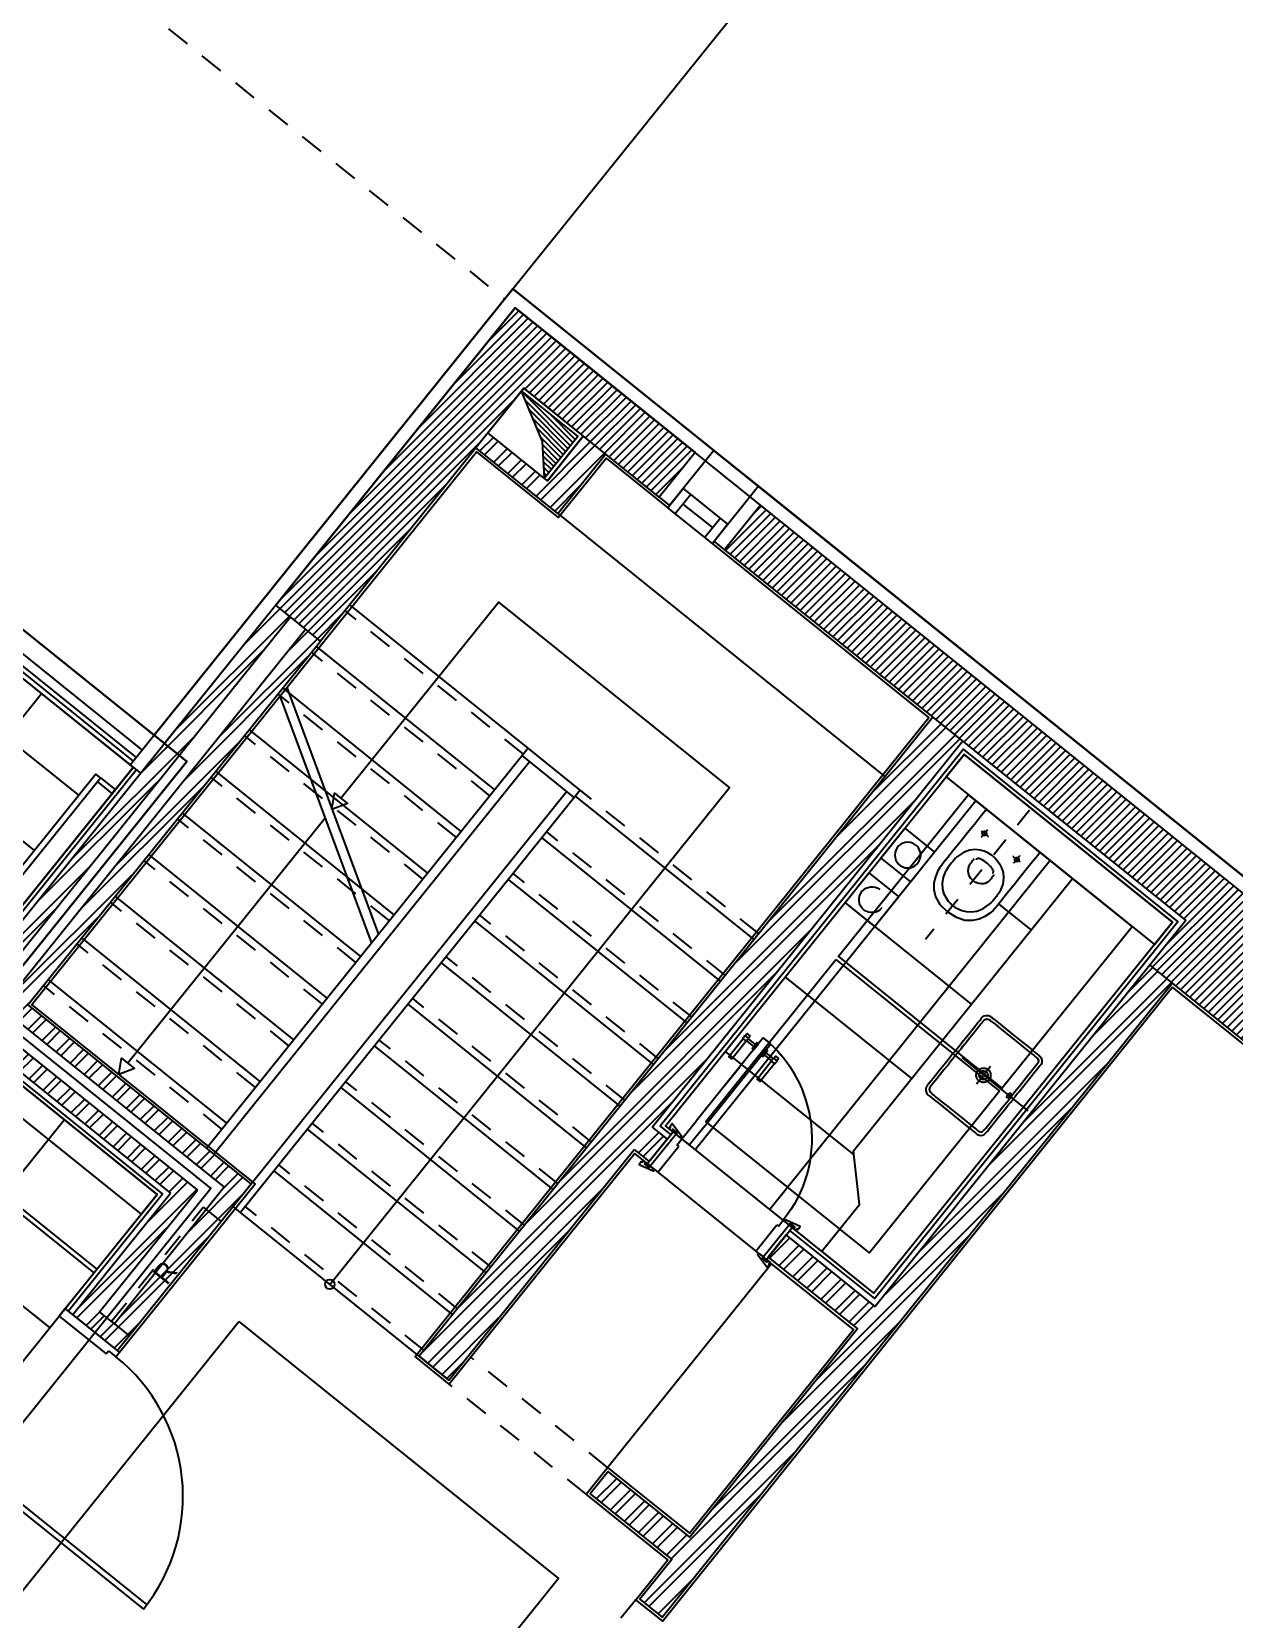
# Model space of a CAD drawing. Header units: inches. Extents: x -91 to 83, y -48 to 107.
# Drawn here: x 28.25 to 34.55, y 38.93 to 47.24 of the extents above; entities that cross this region are included whole.
import ezdxf

# ---------------------------------------------------------------- set-up
doc = ezdxf.new("R2010")
doc.units = ezdxf.units.IN
doc.header["$MEASUREMENT"] = 0
for name, pattern in [('CENTER', [50.8, 31.75, -6.35, 6.35, -6.35]), ('DASHDOTX2', [50.8, 25.4, -12.7, 0, -12.7]), ('HIDDEN2', [0.1875, 0.125, -0.0625])]:
    doc.linetypes.add(name, pattern=pattern)
doc.layers.get('0').update_dxf_attribs({"linetype": 'CONTINUOUS'})
for name, color, linetype in [('-CM_Metallic-Chassis', 5, 'CONTINUOUS'), ('A-ALU', 9, 'CONTINUOUS'), ('A-AREAS', 6, 'CONTINUOUS'), ('A-AXIS-SANITARY', 10, 'DASHDOTX2'), ('A-closet', 252, 'CONTINUOUS'), ('A-DOORS', 1, 'CONTINUOUS'), ('A-FLOR-PFIX', 61, 'CONTINUOUS'), ('A-FLOR-STRS-ARO', 1, 'CONTINUOUS'), ('A-HATCH-CONC', 8, 'CONTINUOUS'), ('A-HATCH-WALL', 8, 'CONTINUOUS'), ('A-MECHANICAL', 255, 'CONTINUOUS'), ('A-PLASTER', 8, 'CONTINUOUS'), ('A-PORTE', 1, 'CONTINUOUS'), ('A-proj-marble', 137, 'CONTINUOUS'), ('A-PROJ-TIL-BATH', 8, 'CONTINUOUS'), ('A-PROJ1H', 9, 'HIDDEN2'), ('A-PROJECTION', 9, 'CONTINUOUS'), ('A-RADIATEUR HIDDEN', 4, 'HIDDEN2'), ('a-revetement', 1, 'CONTINUOUS'), ('A-sect-marble', 1, 'CONTINUOUS'), ('A-sect-stainless', 3, 'CONTINUOUS'), ('A-SECT-TILE', 12, 'CONTINUOUS'), ('a-shaft', 251, 'CONTINUOUS'), ('A-STAIR', 9, 'CONTINUOUS'), ('A-TILES', 137, 'CONTINUOUS'), ('A-WALL', 4, 'CONTINUOUS'), ('AR-PROJ1', 9, 'CONTINUOUS'), ('S-GROUND$0$A-SHAFT GR', 8, 'CONTINUOUS'), ('S-GROUND$0$A-STR GROUND', 2, 'CONTINUOUS'), ('S-GROUND$0$RM-P-CLMNS-C-CONTOUR', 6, 'CONTINUOUS'), ('S-GROUND$0$S-SLAB LIMIT GR', 1, 'CONTINUOUS'), ('wall-RDC-1er', 152, 'CONTINUOUS')]:
    doc.layers.add(name, color=color, linetype=linetype)

# ---------------------------------------------------------------- blocks, each defined once
blk = doc.blocks.new('P100E36.5D')
at = {"layer": 'A-PORTE'}
for p, q in [((0, 0), (0.05, 0)), ((0, -0.365), (0, 0)), ((0.05, 0), (0.05, -0.315)), ((1, 0), (0.95, 0)), ((0.95, 0), (0.95, -0.315)), ((1, -0.365), (1, 0)), ((0.03, -0.315), (0.03, -0.365)), ((0.05, -0.315), (0.03, -0.315)), ((0.95, -0.315), (0.97, -0.315)), ((0.97, -0.315), (0.97, -0.365)), ((0.03, -0.365), (0, -0.365)), ((0.06, -0.365), (0.02, -0.365)), ((0.03, -0.365), (0.03, -1.305)), ((0.06, -1.305), (0.06, -0.365)), ((0.97, -0.365), (1, -0.365))]:
    blk.add_line(p, q, dxfattribs=at)
blk.add_arc((0.03, -0.365), 0.94, 270, 0, dxfattribs=at)
blk = doc.blocks.new('A$C3DEF75EA')
at = {"layer": 'A-DOORS'}
for p, q in [((-0.11, 0.68), (-0.06, 0.68)), ((-0.11, 0.56), (-0.11, 0.68)), ((-0.06, 0.68), (-0.06, 0.56)), ((-0.167, 0.63), (-0.193, 0.63)), ((-0.193, 0.625), (-0.193, 0.63)), ((-0.193, 0.61), (-0.193, 0.615)), ((-0.167, 0.61), (-0.193, 0.61)), ((-0.19, 0.63), (-0.19, 0.6445)), ((-0.19, 0.4905), (-0.19, 0.61)), ((-0.1705, 0.645), (-0.1895, 0.645)), ((-0.17, 0.63), (-0.17, 0.6445)), ((-0.17, 0.4905), (-0.17, 0.61)), ((-0.167, 0.6275), (-0.167, 0.63)), ((-0.12, 0.6275), (-0.167, 0.6275)), ((-0.167, 0.61), (-0.167, 0.6125)), ((-0.12, 0.6125), (-0.167, 0.6125)), ((-0.12, 0.602), (-0.12, 0.638)), ((-0.11, 0.64), (-0.118, 0.64)), ((-0.11, 0.6), (-0.118, 0.6)), ((-0.11, 0.6), (-0.11, 0.64)), ((-0.06, 0.64), (-0.052, 0.64)), ((-0.06, 0.6), (-0.06, 0.64)), ((-0.06, 0.6), (-0.052, 0.6)), ((-0.05, 0.602), (-0.05, 0.638)), ((-0.05, 0.6275), (-0.003, 0.6275)), ((-0.05, 0.6125), (-0.003, 0.6125)), ((-0.003, 0.63), (0.023, 0.63)), ((-0.003, 0.6275), (-0.003, 0.63)), ((-0.003, 0.61), (-0.003, 0.6125)), ((-0.003, 0.61), (0.023, 0.61)), ((0, 0.63), (0, 0.6445)), ((0, 0.4905), (0, 0.61)), ((0.0005, 0.645), (0.0195, 0.645)), ((0.02, 0.63), (0.02, 0.6445)), ((0.02, 0.4905), (0.02, 0.61)), ((0.023, 0.625), (0.023, 0.63)), ((0.023, 0.61), (0.023, 0.615)), ((-0.11, 0.12), (-0.11, 0.56)), ((-0.06, 0.56), (-0.06, 0.12)), ((-0.1705, 0.49), (-0.1895, 0.49)), ((-0.11, 0.483), (-0.11, 0.36)), ((-0.06, 0.483), (-0.06, 0.36)), ((0.0005, 0.49), (0.0195, 0.49)), ((-0.11, 0.12), (-0.11, 0)), ((-0.06, 0), (-0.06, 0.12)), ((-0.809, 0), (-0.781, 0.009)), ((-0.809, 0.009), (-0.781, 0)), ((0.009, 0), (-0.019, 0.009)), ((0.009, 0.009), (-0.019, 0)), ((-0.11, 0), (-0.06, 0)), ((-0.809, -0.215), (-0.781, -0.224)), ((-0.809, -0.224), (-0.781, -0.215)), ((0.009, -0.215), (-0.019, -0.224)), ((0.009, -0.224), (-0.019, -0.215))]:
    blk.add_line(p, q, dxfattribs=at)
at = {"layer": 'A-DOORS', "color": 8}
for p, q in [((-0.74, 0), (-0.06, 0)), ((-0.07, -0.215), (-0.73, -0.215))]:
    blk.add_line(p, q, dxfattribs=at)
at = {"layer": 'A-DOORS'}
for points in [[(-0.81, 0), (-0.825, 0), (-0.825, 0.01), (-0.83, 0.01), (-0.83, 0.03), (-0.7518, 0.0104, -0.381769), (-0.75, 0.0084), (-0.75, 0), (-0.78, 0), (-0.78, 0.01), (-0.81, 0.01), (-0.81, 0)], [(0.01, 0), (0.025, 0), (0.025, 0.01), (0.03, 0.01), (0.03, 0.03), (-0.0482, 0.0104, 0.381769), (-0.05, 0.0084), (-0.05, 0), (-0.02, 0), (-0.02, 0.01), (0.01, 0.01), (0.01, 0)], [(-0.81, -0.215), (-0.825, -0.215), (-0.825, -0.225), (-0.83, -0.225), (-0.83, -0.245), (-0.7518, -0.2254, 0.381769), (-0.75, -0.2234), (-0.75, -0.215), (-0.78, -0.215), (-0.78, -0.225), (-0.81, -0.225), (-0.81, -0.215)], [(0.01, -0.215), (0.025, -0.215), (0.025, -0.225), (0.03, -0.225), (0.03, -0.245), (-0.0482, -0.2254, -0.381769), (-0.05, -0.2234), (-0.05, -0.215), (-0.02, -0.215), (-0.02, -0.225), (0.01, -0.225), (0.01, -0.215)]]:
    blk.add_lwpolyline(points, format="xyb", dxfattribs=at)
for points in [[(-0.809, 0), (-0.781, 0), (-0.781, 0.009), (-0.809, 0.009)], [(0.009, 0), (-0.019, 0), (-0.019, 0.009), (0.009, 0.009)], [(-0.809, -0.215), (-0.781, -0.215), (-0.781, -0.224), (-0.809, -0.224)], [(0.009, -0.215), (-0.019, -0.215), (-0.019, -0.224), (0.009, -0.224)]]:
    blk.add_lwpolyline(points, close=True, dxfattribs=at)
for points in [[(-0.8, -0.215), (-0.8, 0), (-0.78, 0), (-0.78, -0.215), (-0.8, -0.215)], [(-0.73, -0.04), (-0.74, -0.04), (-0.74, 0), (-0.78, 0)], [(-0.78, 0), (-0.78, -0.215), (-0.73, -0.215), (-0.73, -0.04)], [(0, -0.215), (0, 0), (-0.02, 0), (-0.02, -0.215), (0, -0.215)], [(-0.07, -0.04), (-0.06, -0.04), (-0.06, 0), (-0.02, 0)], [(-0.02, 0), (-0.02, -0.215), (-0.07, -0.215), (-0.07, -0.04)]]:
    blk.add_lwpolyline(points, dxfattribs=at)
blk.add_arc((-0.0597, -0.0003), 0.6803, 90.02544, 179.97456, dxfattribs=at)
for centre, major_axis, start_param, end_param in [((-0.2006, 0.62), (0.00642, 0.00642), 4.914874, 6.080701), ((-0.1895, 0.6445), (-0.000354, 0.000354), -0.785398, 0.785398), ((-0.1705, 0.6445), (0.000354, 0.000354), 5.497787, 7.068583), ((-0.149, 0.62), (0.0138, 0.0138), 1.961403, 2.750986), ((-0.118, 0.638), (-0.00141, 0.00141), -0.785398, 0.785398), ((-0.118, 0.602), (0.00141, 0.00141), 2.356194, 3.926991), ((-0.052, 0.638), (0.00141, 0.00141), 5.497787, 7.068583), ((-0.052, 0.602), (-0.00141, 0.00141), 2.356194, 3.926991), ((-0.021, 0.62), (0.0138, 0.0138), 5.102996, 5.892578), ((0.0005, 0.6445), (-0.000354, 0.000354), -0.785398, 0.785398), ((0.0195, 0.6445), (0.000354, 0.000354), 5.497787, 7.068583), ((0.0306, 0.62), (0.00642, 0.00642), 1.773281, 2.939108), ((-0.1895, 0.4905), (0.000354, 0.000354), 2.356194, 3.926991), ((-0.1705, 0.4905), (-0.000354, 0.000354), 2.356194, 3.926991), ((0.0005, 0.4905), (0.000354, 0.000354), 2.356194, 3.926991), ((0.0195, 0.4905), (-0.000354, 0.000354), 2.356194, 3.926991)]:
    blk.add_ellipse(centre, major_axis=major_axis, ratio=1, start_param=start_param, end_param=end_param, dxfattribs=at)
blk = doc.blocks.new('A$C6D442EC4')
at = {"layer": 'A-AXIS-SANITARY', "linetype": 'CENTER', "ltscale": 0.1}
blk.add_line((-0.0027, 0.3461), (-0.0027, -0.0992), dxfattribs=at)
at = {"layer": 'A-AXIS-SANITARY', "ltscale": 0.5}
for points in [[(-0.0614, 0.1997), (-0.0031, 0.1997)], [(0.0553, 0.1997), (-0.0031, 0.1997)]]:
    blk.add_lwpolyline(points, dxfattribs=at)
at = {"layer": 'A-FLOR-PFIX', "ltscale": 0.5}
for points in [[(-0.0025, 0.3948), (-0.0051, 0.3948), (-0.0125, 0.3948), (-0.0239, 0.3948), (-0.0388, 0.3948), (-0.0564, 0.3948), (-0.076, 0.3948), (-0.1187, 0.3948), (-0.1614, 0.3948), (-0.181, 0.3948), (-0.1986, 0.3948), (-0.2135, 0.3948), (-0.225, 0.3948), (-0.2323, 0.3948), (-0.235, 0.3948), (-0.2405, 0.394), (-0.246, 0.3919), (-0.2556, 0.3842), (-0.2625, 0.3736), (-0.2651, 0.362), (-0.2651, 0.361), (-0.2651, 0.3583), (-0.2651, 0.3538), (-0.2651, 0.3478), (-0.2651, 0.3316), (-0.2651, 0.3105), (-0.2651, 0.2855), (-0.2651, 0.2577), (-0.2651, 0.1972), (-0.2651, 0.1367), (-0.2651, 0.1088), (-0.2651, 0.0839), (-0.2651, 0.0628), (-0.2651, 0.0466), (-0.2651, 0.0405), (-0.2651, 0.0361), (-0.2651, 0.0333), (-0.2651, 0.0324), (-0.2626, 0.0199), (-0.2557, 0.0096), (-0.2448, 0.0026), (-0.2379, 0.0007), (-0.2303, 0), (-0.2278, 0), (-0.2205, 0), (-0.2093, 0), (-0.1947, 0), (-0.1775, 0), (-0.1582, 0), (-0.1164, 0), (-0.0746, 0), (-0.0553, 0), (-0.0381, 0), (-0.0235, 0), (-0.0123, 0), (-0.005, 0), (-0.0025, 0)], [(-0.0025, 0.3784), (-0.0049, 0.3784), (-0.0118, 0.3784), (-0.0226, 0.3784), (-0.0366, 0.3784), (-0.0531, 0.3784), (-0.0715, 0.3784), (-0.1116, 0.3784), (-0.1517, 0.3784), (-0.1701, 0.3784), (-0.1867, 0.3784), (-0.2006, 0.3784), (-0.2114, 0.3784), (-0.2183, 0.3784), (-0.2208, 0.3784), (-0.2288, 0.3778), (-0.2351, 0.3761), (-0.2399, 0.3735), (-0.2434, 0.37), (-0.2472, 0.361), (-0.2481, 0.3502), (-0.2481, 0.3493), (-0.2481, 0.3468), (-0.2481, 0.3427), (-0.2481, 0.3371), (-0.2481, 0.322), (-0.2481, 0.3025), (-0.2481, 0.2793), (-0.2481, 0.2535), (-0.2481, 0.1974), (-0.2481, 0.1413), (-0.2481, 0.1155), (-0.2481, 0.0924), (-0.2481, 0.0728), (-0.2481, 0.0577), (-0.2481, 0.0522), (-0.2481, 0.048), (-0.2481, 0.0455), (-0.2481, 0.0446), (-0.2472, 0.0339), (-0.2434, 0.0249), (-0.2399, 0.0214), (-0.2351, 0.0187), (-0.2288, 0.017), (-0.2208, 0.0164), (-0.2183, 0.0164), (-0.2114, 0.0164), (-0.2006, 0.0164), (-0.1867, 0.0164), (-0.1701, 0.0164), (-0.1517, 0.0164), (-0.1116, 0.0164), (-0.0715, 0.0164), (-0.0531, 0.0164), (-0.0366, 0.0164), (-0.0226, 0.0164), (-0.0118, 0.0164), (-0.0049, 0.0164), (-0.0025, 0.0164)], [(-0.0026, 0.3948), (0, 0.3948), (0.0074, 0.3948), (0.0188, 0.3948), (0.0337, 0.3948), (0.0513, 0.3948), (0.0709, 0.3948), (0.1136, 0.3948), (0.1563, 0.3948), (0.176, 0.3948), (0.1936, 0.3948), (0.2084, 0.3948), (0.2199, 0.3948), (0.2273, 0.3948), (0.2299, 0.3948), (0.2355, 0.394), (0.2409, 0.3919), (0.2506, 0.3842), (0.2574, 0.3736), (0.26, 0.362), (0.26, 0.361), (0.26, 0.3583), (0.26, 0.3538), (0.26, 0.3478), (0.26, 0.3316), (0.26, 0.3105), (0.26, 0.2856), (0.26, 0.2578), (0.26, 0.1974), (0.26, 0.137), (0.26, 0.1092), (0.26, 0.0843), (0.26, 0.0632), (0.26, 0.047), (0.26, 0.041), (0.26, 0.0366), (0.26, 0.0338), (0.26, 0.0329), (0.2574, 0.0212), (0.2506, 0.0106), (0.2409, 0.003), (0.2355, 0.0008), (0.2299, 0), (0.2273, 0), (0.2199, 0), (0.2084, 0), (0.1936, 0), (0.176, 0), (0.1563, 0), (0.1136, 0), (0.0709, 0), (0.0513, 0), (0.0337, 0), (0.0188, 0), (0.0074, 0), (0, 0), (-0.0026, 0)], [(-0.0026, 0.3784), (-0.0002, 0.3784), (0.0068, 0.3784), (0.0175, 0.3784), (0.0315, 0.3784), (0.048, 0.3784), (0.0665, 0.3784), (0.1065, 0.3784), (0.1466, 0.3784), (0.1651, 0.3784), (0.1816, 0.3784), (0.1955, 0.3784), (0.2063, 0.3784), (0.2132, 0.3784), (0.2157, 0.3784), (0.2237, 0.3778), (0.23, 0.3761), (0.2348, 0.3735), (0.2383, 0.37), (0.2421, 0.361), (0.243, 0.3502), (0.243, 0.3493), (0.243, 0.3468), (0.243, 0.3427), (0.243, 0.3371), (0.243, 0.322), (0.243, 0.3025), (0.243, 0.2793), (0.243, 0.2535), (0.243, 0.1974), (0.243, 0.1413), (0.243, 0.1155), (0.243, 0.0924), (0.243, 0.0728), (0.243, 0.0577), (0.243, 0.0522), (0.243, 0.048), (0.243, 0.0455), (0.243, 0.0446), (0.2421, 0.0339), (0.2383, 0.0249), (0.2348, 0.0214), (0.23, 0.0187), (0.2237, 0.017), (0.2157, 0.0164), (0.2132, 0.0164), (0.2063, 0.0164), (0.1955, 0.0164), (0.1816, 0.0164), (0.1651, 0.0164), (0.1466, 0.0164), (0.1065, 0.0164), (0.0665, 0.0164), (0.048, 0.0164), (0.0315, 0.0164), (0.0175, 0.0164), (0.0068, 0.0164), (-0.0002, 0.0164), (-0.0026, 0.0164)], [(-0.0408, 0.1997), (-0.0406, 0.2035), (-0.04, 0.2073), (-0.0391, 0.2109), (-0.0378, 0.2144), (-0.0362, 0.2176), (-0.0343, 0.2208), (-0.0322, 0.2237), (-0.0297, 0.2263), (-0.0271, 0.2288), (-0.0242, 0.2309), (-0.021, 0.2328), (-0.0177, 0.2344), (-0.0143, 0.2357), (-0.0107, 0.2366), (-0.0069, 0.2372), (-0.0031, 0.2374), (0.0008, 0.2372), (0.0045, 0.2366), (0.0081, 0.2357), (0.0116, 0.2344), (0.0149, 0.2328), (0.018, 0.2309), (0.0209, 0.2288), (0.0236, 0.2263), (0.026, 0.2237), (0.0282, 0.2208), (0.0301, 0.2176), (0.0317, 0.2144), (0.0329, 0.2109), (0.0339, 0.2073), (0.0344, 0.2035), (0.0346, 0.1997), (0.0344, 0.1958), (0.0339, 0.1921), (0.0329, 0.1885), (0.0317, 0.185), (0.0301, 0.1817), (0.0282, 0.1786), (0.026, 0.1757), (0.0236, 0.173), (0.0209, 0.1706), (0.018, 0.1684), (0.0149, 0.1665), (0.0116, 0.1649), (0.0081, 0.1637), (0.0045, 0.1627), (0.0008, 0.1622), (-0.0031, 0.162), (-0.0069, 0.1622), (-0.0107, 0.1627), (-0.0143, 0.1637), (-0.0177, 0.1649), (-0.021, 0.1665), (-0.0242, 0.1684), (-0.0271, 0.1706), (-0.0297, 0.173), (-0.0322, 0.1757), (-0.0343, 0.1786), (-0.0362, 0.1817), (-0.0378, 0.185), (-0.0391, 0.1885), (-0.04, 0.1921), (-0.0406, 0.1958), (-0.0408, 0.1997), (-0.0408, 0.1997)], [(-0.0257, 0.1997), (-0.0256, 0.202), (-0.0252, 0.2042), (-0.0247, 0.2064), (-0.0239, 0.2085), (-0.023, 0.2105), (-0.0218, 0.2123), (-0.0205, 0.2141), (-0.0191, 0.2157), (-0.0175, 0.2171), (-0.0157, 0.2184), (-0.0139, 0.2196), (-0.0119, 0.2205), (-0.0098, 0.2213), (-0.0076, 0.2218), (-0.0054, 0.2222), (-0.0031, 0.2223), (-0.0008, 0.2222), (0.0015, 0.2218), (0.0037, 0.2213), (0.0057, 0.2205), (0.0077, 0.2196), (0.0096, 0.2184), (0.0113, 0.2171), (0.0129, 0.2157), (0.0144, 0.2141), (0.0157, 0.2123), (0.0168, 0.2105), (0.0178, 0.2085), (0.0185, 0.2064), (0.0191, 0.2042), (0.0194, 0.202), (0.0196, 0.1997), (0.0194, 0.1974), (0.0191, 0.1951), (0.0185, 0.1929), (0.0178, 0.1909), (0.0168, 0.1889), (0.0157, 0.187), (0.0144, 0.1853), (0.0129, 0.1837), (0.0113, 0.1822), (0.0096, 0.1809), (0.0077, 0.1798), (0.0057, 0.1788), (0.0037, 0.1781), (0.0015, 0.1775), (-0.0008, 0.1772), (-0.0031, 0.1771), (-0.0054, 0.1772), (-0.0076, 0.1775), (-0.0098, 0.1781), (-0.0119, 0.1788), (-0.0139, 0.1798), (-0.0157, 0.1809), (-0.0175, 0.1822), (-0.0191, 0.1837), (-0.0205, 0.1853), (-0.0218, 0.187), (-0.023, 0.1889), (-0.0239, 0.1909), (-0.0247, 0.1929), (-0.0252, 0.1951), (-0.0256, 0.1974), (-0.0257, 0.1997), (-0.0257, 0.1997)], [(-0.0176, 0.0295), (-0.0176, 0.0302), (-0.0173, 0.0308), (-0.017, 0.0315), (-0.0165, 0.0321), (-0.0158, 0.0326), (-0.0151, 0.0332), (-0.0142, 0.0337), (-0.0132, 0.0341), (-0.011, 0.0349), (-0.0084, 0.0355), (-0.0056, 0.0359), (-0.0026, 0.036), (0.0004, 0.0359), (0.0033, 0.0355), (0.0058, 0.0349), (0.0081, 0.0341), (0.009, 0.0337), (0.0099, 0.0332), (0.0107, 0.0326), (0.0113, 0.0321), (0.0118, 0.0315), (0.0122, 0.0308), (0.0124, 0.0302), (0.0125, 0.0295), (0.0124, 0.0288), (0.0122, 0.0282), (0.0118, 0.0276), (0.0113, 0.027), (0.0107, 0.0264), (0.0099, 0.0258), (0.009, 0.0253), (0.0081, 0.0249), (0.0058, 0.0241), (0.0033, 0.0235), (0.0004, 0.0231), (-0.0026, 0.023), (-0.0056, 0.0231), (-0.0084, 0.0235), (-0.011, 0.0241), (-0.0132, 0.0249), (-0.0142, 0.0253), (-0.0151, 0.0258), (-0.0158, 0.0264), (-0.0165, 0.027), (-0.017, 0.0276), (-0.0173, 0.0282), (-0.0176, 0.0288), (-0.0176, 0.0295), (-0.0176, 0.0295)]]:
    blk.add_lwpolyline(points, dxfattribs=at)
blk = doc.blocks.new('A$C4412624D')
for points in [[(-363.316505, 205.931824, 0), (-369.377186, 205.812927, 0), (-385.619804, 204.401184, 0), (-409.135235, 200.113983, 0), (-437.014357, 191.368836, 0), (-466.348038, 176.583069, 0), (-494.227158, 154.174194, 0), (-517.742592, 122.559601, 0), (-533.985207, 80.156738, 0), (-540.045876, 25.382996, 0)], [(-497.934326, 27.701111, 0), (-497.803253, 31.697464, 0), (-496.723526, 42.562134, 0), (-493.665352, 58.608521, 0), (-487.598946, 78.150055, 0), (-477.494526, 99.500153, 0), (-462.322313, 120.972229, 0), (-441.052518, 140.879669, 0), (-412.655359, 157.53595, 0), (-376.101051, 169.254425, 0)], [(-283.871368, 169.254578, 0), (-285.531082, 169.495087, 0), (-290.24971, 170.096344, 0), (-297.636414, 170.87796, 0), (-307.300392, 171.659577, 0), (-318.850838, 172.260834, 0), (-331.896935, 172.501343, 0), (-346.047874, 172.200714, 0), (-360.912849, 171.17862, 0), (-376.101044, 169.254608, 0)], [(-7.305237, 205.931824, 0), (-19.51413, 205.931824, 0), (-52.233948, 205.931824, 0), (-99.604431, 205.931824, 0), (-155.76532, 205.931824, 0), (-214.856354, 205.931793, 0), (-271.017242, 205.931793, 0), (-318.387726, 205.931793, 0), (-351.107536, 205.931763, 0), (-363.316406, 205.931763, 0)], [(-167.899292, 27.713638, 0), (-167.94632, 31.783478, 0), (-168.779755, 42.831787, 0), (-171.43811, 59.116745, 0), (-176.960022, 78.896546, 0), (-186.383972, 100.429382, 0), (-200.748535, 121.973389, 0), (-221.092255, 141.786835, 0), (-248.453674, 158.127808, 0), (-283.871368, 169.254547, 0)], [(-7.305237, 205.931824, 0), (-7.054718, 205.891724, 0), (-6.383331, 205.746399, 0), (-5.411285, 205.458283, 0), (-4.258881, 204.989777, 0), (-3.046356, 204.303314, 0), (-1.893951, 203.361298, 0), (-0.921936, 202.126221, 0), (-0.250519, 200.560455, 0), (0, 198.626465, 0)], [(-0.000031, 198.626618, 0), (-0.000031, 186.942688, 0), (-0.000031, 155.629791, 0), (-0.000031, 110.296204, 0), (-0.000031, 56.550171, 0), (0, 0, 0), (0, -53.746025, 0), (0, -99.079628, 0), (0.000031, -130.392528, 0), (0.000031, -142.076446, 0)], [(-239.127029, 93.496338, 0), (-244.453003, 93.570557, 0), (-249.945557, 93.674713, 0), (-255.392944, 93.798554, 0), (-260.583328, 93.931671, 0), (-265.304947, 94.063751, 0), (-269.345993, 94.184479, 0), (-272.494675, 94.283508, 0), (-274.5392, 94.350495, 0), (-275.267776, 94.375122, 0), (-275.267746, 94.375122, 0), (-277.177994, 94.160919, 0), (-282.297455, 93.202637, 0), (-289.709213, 91.026795, 0), (-298.496338, 87.159912, 0), (-307.741928, 81.128479, 0), (-316.529068, 72.45903, 0), (-323.940826, 60.67807, 0), (-329.060295, 45.312103, 0), (-330.970551, 25.887634, 0)], [(-222.988953, 73.828949, 0), (-223.338638, 74.133179, 0), (-224.304276, 74.948532, 0), (-225.760712, 76.128952, 0), (-227.582809, 77.528443, 0), (-229.645447, 79.000946, 0), (-231.823486, 80.400421, 0), (-233.99176, 81.580872, 0), (-236.025146, 82.39621, 0), (-237.798523, 82.70047, 0)], [(-128.633087, 134.554077, 0), (-126.879395, 134.554077, 0), (-122.179504, 134.554077, 0), (-115.375183, 134.554077, 0), (-107.308197, 134.554077, 0), (-98.820343, 134.554108, 0), (-90.753357, 134.554108, 0), (-83.949036, 134.554108, 0), (-79.249146, 134.554138, 0), (-77.495453, 134.554138, 0)], [(-93.019531, 135.467438, 0), (-93.196075, 137.437134, 0), (-93.705109, 139.291046, 0), (-94.515656, 140.998169, 0), (-95.596771, 142.527588, 0), (-96.917511, 143.848328, 0), (-98.446899, 144.929444, 0), (-100.154022, 145.740021, 0), (-102.007935, 146.249054, 0), (-103.977631, 146.425629, 0), (-103.977631, 146.425537, 0), (-105.947327, 146.248993, 0), (-107.801239, 145.73996, 0), (-109.508362, 144.929413, 0), (-111.03775, 143.848328, 0), (-112.358459, 142.527588, 0), (-113.439575, 140.99823, 0), (-114.250092, 139.291107, 0), (-114.759094, 137.437256, 0), (-114.935638, 135.46759, 0), (-114.93573, 135.467438, 0), (-114.759186, 133.497742, 0), (-114.250153, 131.643829, 0), (-113.439606, 129.936707, 0), (-112.35849, 128.407288, 0), (-111.03775, 127.086548, 0), (-109.508362, 126.005432, 0), (-107.801239, 125.194855, 0), (-105.947327, 124.685822, 0), (-103.977631, 124.509247, 0), (-103.977631, 124.509339, 0), (-102.007935, 124.685883, 0), (-100.154022, 125.194916, 0), (-98.446899, 126.005463, 0), (-96.917511, 127.086548, 0), (-95.596802, 128.407288, 0), (-94.515686, 129.936646, 0), (-93.70517, 131.643768, 0), (-93.196167, 133.49762, 0), (-93.019623, 135.467285, 0)], [(-103.977631, 156.470307, 0), (-103.977631, 154.841889, 0), (-103.977631, 150.477722, 0), (-103.977631, 144.159454, 0), (-103.977631, 136.668732, 0), (-103.977661, 128.787171, 0), (-103.977661, 121.296448, 0), (-103.977661, 114.97818, 0), (-103.977692, 110.614014, 0), (-103.977692, 108.985626, 0)], [(-363.316505, -149.381658, 0), (-369.377186, -149.461094, 0), (-385.619804, -148.580885, 0), (-409.135235, -145.063267, 0), (-437.014357, -137.230472, 0), (-466.348038, -123.404728, 0), (-494.227158, -101.908272, 0), (-517.742592, -71.063339, 0), (-533.985207, -29.192154, 0), (-540.045876, 25.383057, 0)], [(-497.934326, 27.701111, 0), (-497.877174, 23.658875, 0), (-496.982231, 12.679642, 0), (-494.164284, -3.515335, 0), (-488.338104, -23.204819, 0), (-478.41848, -44.667587, 0), (-463.320183, -66.182388, 0), (-441.957998, -86.028, 0), (-413.246702, -102.483177, 0), (-376.101074, -113.826691, 0)], [(-239.127029, -38.068466, 0), (-244.453003, -38.14267, 0), (-249.945557, -38.246841, 0), (-255.392944, -38.370651, 0), (-260.583328, -38.503769, 0), (-265.304947, -38.635849, 0), (-269.345993, -38.756561, 0), (-272.494675, -38.855591, 0), (-274.5392, -38.922577, 0), (-275.267776, -38.947189, 0), (-275.267746, -38.947235, 0), (-277.177994, -38.733047, 0), (-282.297455, -37.774811, 0), (-289.709213, -35.599045, 0), (-298.496338, -31.732208, 0), (-307.741928, -25.700821, 0), (-316.529068, -17.031387, 0), (-323.940826, -5.250381, 0), (-329.060295, 10.115692, 0), (-330.970551, 29.540344, 0)], [(-167.899292, 27.713638, 0), (-167.835449, 23.744888, 0), (-168.391693, 12.949295, 0), (-170.689728, -3.00711, 0), (-175.851273, -22.458359, 0), (-184.998032, -43.738403, 0), (-199.251709, -65.181274, 0), (-219.733994, -85.120949, 0), (-247.56662, -101.891426, 0), (-283.871277, -113.826691, 0)], [(-222.988953, 73.828949, 0), (-222.415253, 72.286972, 0), (-220.969742, 67.851441, 0), (-219.065781, 60.807938, 0), (-217.11673, 51.442078, 0), (-215.53595, 40.039414, 0), (-214.736816, 26.885574, 0), (-215.132675, 12.266113, 0), (-217.136887, -3.533356, 0), (-221.162842, -20.227234, 0)], [(-221.162796, -20.227218, 0), (-221.512482, -20.531448, 0), (-222.478119, -21.346786, 0), (-223.934555, -22.527222, 0), (-225.756668, -23.926681, 0), (-227.819305, -25.39917, 0), (-229.99733, -26.79863, 0), (-232.165619, -27.97905, 0), (-234.19902, -28.794388, 0), (-235.972382, -29.098617, 0)], [(-128.633087, -79.126785, 0), (-126.879395, -79.126785, 0), (-122.179504, -79.126785, 0), (-115.375183, -79.126785, 0), (-107.308197, -79.126793, 0), (-98.820343, -79.126793, 0), (-90.753357, -79.1268, 0), (-83.949036, -79.1268, 0), (-79.249146, -79.126808, 0), (-77.495453, -79.126816, 0)], [(-93.019531, -80.039558, 0), (-93.196075, -78.069855, 0), (-93.705109, -76.215965, 0), (-94.515656, -74.508842, 0), (-95.596771, -72.979439, 0), (-96.917511, -71.658707, 0), (-98.446899, -70.577591, 0), (-100.154022, -69.767044, 0), (-102.007935, -69.258026, 0), (-103.977631, -69.081474, 0), (-103.977631, -69.081459, 0), (-105.947327, -69.258011, 0), (-107.801239, -69.767036, 0), (-109.508362, -70.577583, 0), (-111.03775, -71.658699, 0), (-112.358459, -72.979431, 0), (-113.439575, -74.508835, 0), (-114.250092, -76.21595, 0), (-114.759094, -78.069839, 0), (-114.935638, -80.039543, 0), (-114.93573, -80.039558, 0), (-114.759186, -82.009262, 0), (-114.250153, -83.863159, 0), (-113.439606, -85.570282, 0), (-112.35849, -87.099686, 0), (-111.03775, -88.420425, 0), (-109.508362, -89.501541, 0), (-107.801239, -90.312088, 0), (-105.947327, -90.821113, 0), (-103.977631, -90.997673, 0), (-103.977631, -90.997658, 0), (-102.007935, -90.821106, 0), (-100.154022, -90.31208, 0), (-98.446899, -89.501533, 0), (-96.917511, -88.420418, 0), (-95.596802, -87.099678, 0), (-94.515686, -85.570274, 0), (-93.70517, -83.863144, 0), (-93.196167, -82.009254, 0), (-93.019623, -80.039543, 0)], [(-103.977631, -101.042419, 0), (-103.977631, -99.414001, 0), (-103.977631, -95.049827, 0), (-103.977631, -88.731552, 0), (-103.977631, -81.240814, 0), (-103.977661, -73.359253, 0), (-103.977661, -65.868515, 0), (-103.977661, -59.550239, 0), (-103.977692, -55.186066, 0), (-103.977692, -53.557648, 0)], [(-283.871368, -113.826683, 0), (-285.531082, -114.067184, 0), (-290.24971, -114.668434, 0), (-297.636414, -115.450065, 0), (-307.300392, -116.231693, 0), (-318.850838, -116.832943, 0), (-331.896935, -117.073444, 0), (-346.047874, -116.772819, 0), (-360.912849, -115.750694, 0), (-376.101044, -113.826691, 0)], [(-7.305237, -149.381658, 0), (-19.51413, -149.381658, 0), (-52.233948, -149.381658, 0), (-99.604431, -149.381658, 0), (-155.76532, -149.381658, 0), (-214.856354, -149.38166, 0), (-271.017242, -149.38166, 0), (-318.387726, -149.38166, 0), (-351.107536, -149.381662, 0), (-363.316406, -149.381662, 0)], [(-7.305237, -149.381658, 0), (-7.054718, -149.341568, 0), (-6.383331, -149.196247, 0), (-5.411285, -148.908123, 0), (-4.258881, -148.439623, 0), (-3.046356, -147.753174, 0), (-1.893951, -146.811207, 0), (-0.921936, -145.576141, 0), (-0.250519, -144.010414, 0), (0, -142.076446, 0)]]:
    blk.add_polyline3d(points)
at = {"layer": 'A-AXIS-SANITARY', "linetype": 'CENTER', "ltscale": 0.1}
blk.add_line((136.288241, 26.88557), (-721.794139, 26.885582), dxfattribs=at)
blk = doc.blocks.new('A$C3B044ACB')
blk.add_lwpolyline([(-0.1, -0.1), (0.1, -0.1), (0.1, 0.1), (-0.1, 0.1)], close=True)
blk.add_circle((0, 0), 0.0676)
blk = doc.blocks.new('A$C767F1EFC')
blk.add_lwpolyline([(-0.2, -0.2), (0, -0.2), (0, 0), (-0.2, 0)], close=True)
blk.add_arc((-0.1, -0.1), 0.0676, 180, 90)
blk = doc.blocks.new('S-GROUND')
at = {"layer": 'S-GROUND$0$A-SHAFT GR'}
blk.add_lwpolyline([(30.8238, 45.3738), (31.1355, 45.1231), (30.9475, 44.8893), (30.6358, 45.14)], close=True, dxfattribs=at)
at = {"layer": 'S-GROUND$0$A-STR GROUND'}
for points in [[(29.5247, 44.237), (30.778, 45.7956), (31.0118, 45.6076), (31.7209, 45.0373), (31.5329, 44.8035), (30.8238, 45.3738), (29.7584, 44.049), (29.5247, 44.237)], [(32.0638, 44.7615), (31.8758, 44.5278), (34.2916, 42.585), (34.1035, 42.3512), (35.101, 41.5491), (35.477, 42.0166), (32.0638, 44.7615)]]:
    blk.add_lwpolyline(points, dxfattribs=at)
at = {"layer": 'S-GROUND$0$RM-P-CLMNS-C-CONTOUR'}
blk.add_line((31.0118, 45.6076), (30.778, 45.7956), dxfattribs=at)
at = {"layer": 'S-GROUND$0$S-SLAB LIMIT GR'}
blk.add_lwpolyline([(41.8384, 22.15), (41.8384, 31.74), (41.7084, 31.74), (41.7084, 35.4719), (40.1596, 36.7174), (40.9085, 37.6486), (30.778, 45.7956), (28.9418, 43.5123), (24.2662, 47.2725), (26.1024, 49.5557), (15.9719, 57.7027), (15.223, 56.7715)], dxfattribs=at)
blk = doc.blocks.new('A$C720145BC')
at = {"layer": 'A-ALU'}
for p, q in [((31.6596, 44.8493), (31.5781, 44.7479)), ((31.8933, 44.6612), (31.6596, 44.8493)), ((31.8119, 44.5599), (31.5781, 44.7479)), ((31.6985, 44.8179), (31.6171, 44.7166)), ((31.6578, 44.7673), (31.8136, 44.6419)), ((31.8544, 44.6926), (31.7729, 44.5913)), ((31.8933, 44.6612), (31.8119, 44.5599))]:
    blk.add_line(p, q, dxfattribs=at)

msp = doc.modelspace()

# ---------------------------------------------------------------- hatches: boundary and pattern name
at = {"layer": 'A-HATCH-CONC'}
h = msp.add_hatch(dxfattribs=at)
h.set_pattern_fill('ANSI31', color=256, scale=0.25, style=0)
h.paths.add_polyline_path([(31.0118, 45.6076), (30.778, 45.7956), (29.5247, 44.237), (29.7584, 44.049), (30.8238, 45.3738), (31.5329, 44.8035), (31.7209, 45.0373)])
h = msp.add_hatch(dxfattribs=at)
h.set_pattern_fill('ANSI31', color=256, scale=0.25, style=0)
h.set_pattern_definition([(45, (1.978368, 18.6), (-0.022097087, 0.022097087), [])])
h.paths.add_polyline_path([(32.0638, 44.7615), (31.8758, 44.5278), (34.2916, 42.585), (34.1035, 42.3512), (35.101, 41.5491), (35.477, 42.0166)])
h = msp.add_hatch(dxfattribs=at)
h.set_pattern_fill('ANSI32', color=256, scale=0.25, style=0)
h.paths.add_polyline_path([(29.6026, 44.1744), (29.5247, 44.237), (27.4738, 41.6869), (27.5907, 41.5929), (27.9213, 42.0039), (28.9733, 41.1579), (28.461, 40.5209), (28.6948, 40.3329), (29.3951, 41.2037), (28.2262, 42.1437), (29.7584, 44.049), (29.6805, 44.1117), (28.0856, 42.1285), (29.2545, 41.1884), (28.6795, 40.4734), (28.6016, 40.5361), (29.1139, 41.1732), (27.945, 42.1132)])
at = {"layer": 'A-HATCH-WALL'}
h = msp.add_hatch(dxfattribs=at)
h.set_pattern_fill('ANSI32', color=256, scale=0.25, style=0)
h.paths.add_polyline_path([(31.2524, 45.0291), (31.1355, 45.1231), (30.9475, 44.8893), (30.6358, 45.14), (30.5731, 45.0621), (31.0017, 44.7174)])
h = msp.add_hatch(dxfattribs=at)
h.set_pattern_fill('ANSI32', color=256, scale=0.25, style=0)
h.paths.add_polyline_path([(29.6026, 44.1744), (29.5247, 44.237), (27.4738, 41.6869), (27.5907, 41.5929), (27.9213, 42.0039), (28.9733, 41.1579), (28.461, 40.5209), (28.6948, 40.3329), (29.3951, 41.2037), (28.2262, 42.1437), (29.7584, 44.049), (29.6805, 44.1117), (28.0856, 42.1285), (29.2545, 41.1884), (28.6795, 40.4734), (28.6016, 40.5361), (29.1139, 41.1732), (27.945, 42.1132)])
h = msp.add_hatch(dxfattribs=at)
h.set_pattern_fill('ANSI32', color=256, scale=0.25, style=0)
h.paths.add_polyline_path([(31.4803, 41.3233), (31.5743, 41.4402), (31.4964, 41.5029), (33.1226, 43.5251), (32.9668, 43.6504), (30.2752, 40.3034), (30.431, 40.1781), (31.4024, 41.386)])
h = msp.add_hatch(dxfattribs=at)
h.set_pattern_fill('ANSI32', color=256, scale=0.25, style=0)
h.paths.add_polyline_path([(34.2204, 42.2572), (34.1035, 42.3512), (32.6653, 40.5628), (32.1977, 40.9388), (32.1037, 40.8219), (32.5713, 40.4459), (31.6939, 39.355), (31.2653, 39.6996), (31.1713, 39.5827), (31.5999, 39.2381), (31.4323, 39.0296), (31.5492, 38.9356)])
at = {"layer": 'a-shaft'}
h = msp.add_hatch(dxfattribs=at)
h.set_pattern_fill('_USER,_O', color=256, scale=0.02, angle=315, pattern_type=0)
h.set_pattern_definition([(315, (-338376.5906, -23743.426265), (0.0141421356237, 0.0141421356237), [])])
h.paths.add_polyline_path([(31.1074, 45.1201), (30.8113, 45.3582), (30.9219, 45.0956), (30.9319, 44.9019)])

# ---------------------------------------------------------------- linework, layer by layer
at = {"layer": '-CM_Metallic-Chassis'}
for points in [[(34.0104, 42.5545), (33.1532, 43.2439), (32.4716, 42.3964), (33.3288, 41.7071)], [(32.4591, 42.3808), (33.3163, 41.6915), (32.6348, 40.844), (31.7776, 41.5334)]]:
    msp.add_lwpolyline(points, close=True, dxfattribs=at)
at = {"layer": 'A-ALU'}
for p, q in [((24.3208, 47.2286), (28.8873, 43.5562)), ((24.1954, 47.0727), (28.7619, 43.4003)), ((24.2111, 47.0922), (28.7776, 43.4198)), ((24.2268, 47.1117), (28.7933, 43.4393)), ((24.2581, 47.1507), (28.8246, 43.4783))]:
    msp.add_line(p, q, dxfattribs=at)
at = {"layer": 'A-AREAS'}
msp.add_lwpolyline([(15.88, 40.0677), (17.5532, 42.1484), (18.6988, 41.2271), (19.6074, 42.357), (19.9191, 42.1063), (21.2666, 43.7818), (21.2196, 43.7234), (21.2666, 43.7818), (20.0977, 44.7219), (21.937, 47.009), (23.1059, 46.069), (24.1493, 47.3665), (29.0587, 43.4183), (28.0153, 42.1208), (29.1842, 41.1808), (27.3449, 38.8936), (26.1759, 39.8337), (26.1289, 39.7752), (24.6678, 40.9503), (24.2605, 40.4438), (27.0074, 38.2347), (24.0964, 34.615), (24.2679, 34.4771), (23.7038, 33.7758)], close=True, dxfattribs=at)
for points in [[(28.0153, 42.1208), (29.0587, 43.4183), (28.8873, 43.5562), (30.7673, 45.894), (41.0069, 37.6593), (37.1884, 32.911), (37.1884, 31.81), (41.9084, 31.81), (41.9084, 30.9802), (41.6084, 29.94), (41.1084, 29.94), (41.1084, 28.11), (41.9084, 28.11), (41.9084, 27.67), (39.9384, 27.67), (39.9384, 22.91), (41.9084, 22.91), (41.9084, 22.54)], [(35.5754, 42.0273), (30.7673, 45.894), (28.8873, 43.5562), (29.0587, 43.4183), (28.0153, 42.1208)]]:
    msp.add_lwpolyline(points, dxfattribs=at)
at = {"layer": 'A-closet'}
for p, q in [((31.0017, 44.7174), (32.7161, 43.3387)), ((31.263, 39.7207), (32.1216, 40.7883))]:
    msp.add_line(p, q, dxfattribs=at)
at = {"layer": 'A-FLOR-PFIX'}
for points in [[(34.2213, 42.5774), (33.1303, 43.4548), (33.0363, 43.3379), (34.1273, 42.4605)], [(33.6987, 42.8052), (34.1273, 42.4605), (32.6577, 40.6331), (32.3849, 40.8525), (32.5823, 41.0979), (32.5518, 41.3791), (33.6987, 42.8052)]]:
    msp.add_lwpolyline(points, close=True, dxfattribs=at)
at = {"layer": 'A-FLOR-STRS-ARO'}
for points in [[(29.8076, 40.6794), (31.9007, 43.2822), (30.6929, 44.2536), (29.866, 43.2254)], [(29.783, 43.1221), (28.7501, 41.8378)]]:
    msp.add_lwpolyline(points, dxfattribs=at)
for points in [[(29.819, 43.167), (29.8323, 43.2526), (29.8998, 43.1983)], [(28.7031, 41.7794), (28.7164, 41.865), (28.7839, 41.8107)]]:
    msp.add_lwpolyline(points, close=True, dxfattribs=at)
msp.add_circle((29.8076, 40.6794), 0.025, dxfattribs=at)
at = {"layer": 'A-PLASTER'}
for points in [[(28.7064, 40.3235), (29.4162, 41.206), (28.2473, 42.146), (30.5754, 45.041), (31.004, 44.6963), (31.2547, 45.008), (31.5781, 44.7479), (31.5875, 44.7596)], [(31.5099, 41.2803), (31.4047, 41.3649), (30.4333, 40.157), (30.2541, 40.3011), (32.9457, 43.6481), (31.8119, 44.5599), (31.8213, 44.5716)], [(35.1556, 41.5052), (35.1462, 41.4935), (34.2227, 42.2362), (31.5515, 38.9145), (31.4112, 39.0273), (31.5788, 39.2358), (31.1502, 39.5805), (31.263, 39.7207), (31.6916, 39.376), (32.5502, 40.4436), (32.0943, 40.8103)]]:
    msp.add_lwpolyline(points, dxfattribs=at)
at = {"layer": 'A-proj-marble'}
for p, q in [((28.4929, 43.2413), (24.0978, 46.7759)), ((28.261, 42.953), (23.866, 46.4875)), ((27.8818, 43.258), (28.297, 43.7743)), ((27.8459, 41.8304), (28.82, 41.047)), ((27.5983, 41.5226), (28.5724, 40.7392)), ((27.614, 41.5421), (28.5881, 40.7587)), ((28.101, 41.1504), (28.416, 41.542)), ((27.3665, 41.2343), (28.3405, 40.4509))]:
    msp.add_line(p, q, dxfattribs=at)
for points in [[(21.4537, 43.6954), (24.1798, 47.0853), (28.7775, 43.3878), (26.0514, 39.998)], [(26.3403, 39.9582), (27.9289, 41.9336), (28.903, 41.1503), (27.3143, 39.1748)]]:
    msp.add_lwpolyline(points, close=True, dxfattribs=at)
at = {"layer": 'A-PROJ-TIL-BATH', "ltscale": 0.5}
for p, q in [((33.1921, 43.2125), (31.7225, 41.3851)), ((33.5818, 42.8992), (32.1122, 41.0718)), ((33.1691, 42.1467), (32.5067, 42.6794)), ((33.4824, 42.5363), (33.3149, 42.6711)), ((32.8558, 41.7571), (32.1934, 42.2898)), ((32.5541, 41.358), (31.88, 41.9001))]:
    msp.add_line(p, q, dxfattribs=at)
at = {"layer": 'A-PROJ1H'}
for p, q in [((26.157, 49.5118), (30.7235, 45.8394)), ((30.822, 43.4568), (29.8869, 44.2088)), ((30.6466, 43.2386), (29.7114, 43.9906)), ((30.4711, 43.0204), (29.536, 43.7724)), ((30.2956, 42.8022), (29.3605, 43.5542)), ((30.1201, 42.584), (29.185, 43.336)), ((32.055, 42.5166), (31.1198, 43.2686)), ((29.9447, 42.3658), (29.0095, 43.1178)), ((31.8795, 42.2984), (30.9444, 43.0504)), ((29.7692, 42.1476), (28.8341, 42.8996)), ((31.704, 42.0802), (30.7689, 42.8322)), ((29.5937, 41.9294), (28.6586, 42.6814)), ((31.5285, 41.862), (30.5934, 42.614)), ((29.4182, 41.7112), (28.4831, 42.4632)), ((31.3531, 41.6438), (30.4179, 42.3958)), ((29.2428, 41.493), (28.3076, 42.245)), ((31.1776, 41.4256), (30.2425, 42.1776)), ((31.0021, 41.2074), (30.067, 41.9594)), ((30.8267, 40.9892), (29.8915, 41.7412)), ((30.6512, 40.771), (29.7161, 41.523)), ((30.4757, 40.5528), (29.5406, 41.3048)), ((30.3002, 40.3346), (29.3651, 41.0866)), ((31.263, 39.7207), (30.5461, 40.2973)), ((31.1502, 39.5805), (30.4333, 40.157)), ((31.4112, 39.0273), (29.9259, 37.1805))]:
    msp.add_line(p, q, dxfattribs=at)
at = {"layer": 'A-PROJECTION'}
for p, q in [((30.7673, 45.894), (33.2741, 49.0111)), ((31.8194, 45.048), (32.0531, 44.86))]:
    msp.add_line(p, q, dxfattribs=at)
at = {"layer": 'A-RADIATEUR HIDDEN'}
msp.add_lwpolyline([(28.7574, 40.4108), (28.6639, 40.486), (29.1449, 41.0841), (29.2384, 41.0089)], dxfattribs=at)
at = {"layer": 'a-revetement'}
for p, q in [((28.7619, 43.4003), (30.7673, 45.894)), ((30.7673, 45.894), (31.8194, 45.048)), ((31.8194, 45.048), (31.5875, 44.7596)), ((32.0531, 44.86), (31.8213, 44.5716)), ((31.5329, 44.8035), (31.5875, 44.7596)), ((31.8213, 44.5716), (31.8758, 44.5278)), ((28.7619, 43.4003), (28.8165, 43.3565)), ((28.7619, 43.4003), (28.8165, 43.3565))]:
    msp.add_line(p, q, dxfattribs=at)
msp.add_lwpolyline([(32.0531, 44.86), (35.5754, 42.0273), (35.1556, 41.5052), (35.101, 41.5491), (35.101, 41.5491)], dxfattribs=at)
at = {"layer": 'A-sect-marble'}
msp.add_lwpolyline([(27.4196, 41.8588), (28.6056, 43.3336), (28.5822, 43.3524), (27.3962, 41.8776)], close=True, dxfattribs=at)
for points in [[(28.422, 40.5522), (28.903, 41.1503), (27.9289, 41.9336), (27.5983, 41.5226), (27.4035, 41.6793), (28.7775, 43.3878)], [(28.4376, 40.5397), (28.9311, 41.1533), (27.9259, 41.9618), (27.5953, 41.5507), (27.4316, 41.6823), (28.7931, 43.3753)]]:
    msp.add_lwpolyline(points, dxfattribs=at)
at = {"layer": 'A-sect-stainless'}
msp.add_lwpolyline([(28.6835, 43.2709), (28.6679, 43.2514), (28.5899, 43.3141), (28.6056, 43.3336)], close=True, dxfattribs=at)
at = {"layer": 'A-SECT-TILE'}
msp.add_lwpolyline([(31.5931, 41.4636), (31.6057, 41.4791), (31.5667, 41.5105), (33.1303, 43.4548), (33.1303, 43.4548), (34.2213, 42.5774), (32.6577, 40.6331), (32.2291, 40.9778), (32.2165, 40.9622), (32.6607, 40.605), (34.2494, 42.5804), (33.1272, 43.4829), (33.1272, 43.4829), (31.5386, 41.5074), (31.5931, 41.4636)], close=True, dxfattribs=at)
at = {"layer": 'a-shaft'}
msp.add_lwpolyline([(30.8113, 45.3582), (31.1074, 45.1201), (30.9319, 44.9019), (30.9219, 45.0956), (30.8113, 45.3582)], dxfattribs=at)
at = {"layer": 'A-STAIR'}
for p, q in [((30.8471, 43.4879), (29.912, 44.24)), ((30.6716, 43.2697), (29.7365, 44.0218)), ((30.4961, 43.0515), (29.561, 43.8036)), ((30.3207, 42.8333), (29.3856, 43.5854)), ((30.8471, 43.4879), (29.1613, 41.3917)), ((30.8547, 43.4176), (29.2003, 41.3604)), ((31.0885, 43.2296), (30.8158, 43.449)), ((31.1198, 43.2686), (30.8471, 43.4879)), ((30.1452, 42.6151), (29.2101, 43.3672)), ((31.0495, 43.261), (29.3011, 41.0868)), ((31.1198, 43.2686), (29.34, 41.0555)), ((32.0299, 42.4854), (31.0948, 43.2374)), ((29.9697, 42.397), (29.0346, 43.149)), ((31.8544, 42.2672), (30.9193, 43.0192)), ((29.7943, 42.1788), (28.8591, 42.9308)), ((31.6789, 42.049), (30.7438, 42.801)), ((29.6188, 41.9606), (28.6837, 42.7126)), ((31.5035, 41.8308), (30.5684, 42.5828)), ((29.4433, 41.7424), (28.5082, 42.4944)), ((31.328, 41.6126), (30.3929, 42.3646)), ((29.2678, 41.5242), (28.3327, 42.2762)), ((31.1525, 41.3944), (30.2174, 42.1464)), ((30.9771, 41.1762), (30.0419, 41.9282)), ((30.8016, 40.958), (29.8665, 41.71)), ((30.6261, 40.7398), (29.691, 41.4919)), ((30.4506, 40.5216), (29.5155, 41.2737)), ((29.34, 41.0555), (29.3011, 41.0868)), ((30.2752, 40.3034), (29.34, 41.0555))]:
    msp.add_line(p, q, dxfattribs=at)
at = {"layer": 'A-TILES'}
msp.add_lwpolyline([(29.3308, 40.4854), (31.0062, 39.1381), (29.6682, 37.4743), (27.9928, 38.8217)], close=True, dxfattribs=at)
at = {"layer": 'A-WALL'}
for p, q in [((30.9475, 44.8893), (30.6358, 45.14)), ((30.9475, 44.8893), (31.1355, 45.1231)), ((31.0017, 44.7174), (30.5731, 45.0621)), ((31.0017, 44.7174), (31.2524, 45.0291)), ((29.5247, 44.237), (27.4738, 41.6869)), ((29.6026, 44.1744), (27.945, 42.1132)), ((28.0856, 42.1285), (29.6805, 44.1117)), ((28.2262, 42.1437), (29.7584, 44.049)), ((32.9668, 43.6504), (30.2752, 40.3034)), ((27.945, 42.1132), (29.1139, 41.1732)), ((28.0856, 42.1285), (29.2545, 41.1884)), ((28.2262, 42.1437), (29.3951, 41.2037)), ((27.9213, 42.0039), (28.9733, 41.1579)), ((31.4964, 41.5029), (31.5743, 41.4402)), ((31.5743, 41.4402), (31.4803, 41.3233)), ((30.431, 40.1781), (31.4024, 41.386)), ((31.4024, 41.386), (31.4803, 41.3233)), ((28.6016, 40.5361), (29.1139, 41.1732)), ((29.2545, 41.1884), (28.6795, 40.4734)), ((29.3951, 41.2037), (28.6948, 40.3329)), ((28.461, 40.5209), (28.9733, 41.1579)), ((28.6948, 40.3329), (28.461, 40.5209)), ((28.6795, 40.4734), (28.6016, 40.5361)), ((30.2752, 40.3034), (30.431, 40.1781))]:
    msp.add_line(p, q, dxfattribs=at)
for points in [[(31.4964, 41.5029), (33.1226, 43.5251)], [(34.1035, 42.3512), (32.6653, 40.5628), (32.1977, 40.9388), (32.1037, 40.8219), (32.5713, 40.4459), (31.6939, 39.355), (31.2653, 39.6996), (31.1713, 39.5827), (31.5999, 39.2381), (31.4323, 39.0296), (31.5492, 38.9356), (34.2204, 42.2572)]]:
    msp.add_lwpolyline(points, dxfattribs=at)
at = {"layer": 'AR-PROJ1'}
for p, q in [((29.5456, 43.7604), (30.0264, 42.4675)), ((29.5817, 43.8053), (30.0625, 42.5123))]:
    msp.add_line(p, q, dxfattribs=at)
at = {"layer": 'wall-RDC-1er'}
msp.add_line((30.431, 40.1781), (30.2752, 40.3034), dxfattribs=at)

# ---------------------------------------------------------------- block references
msp.add_blockref('S-GROUND', (0, 0))
at = {"layer": 'A-ALU'}
msp.add_blockref('A$C720145BC', (0, 0), dxfattribs=at)
at = {"layer": 'A-DOORS', "xscale": -1, "rotation": 321.1937093647363}
msp.add_blockref('A$C3DEF75EA', (31.6057, 41.4791), dxfattribs=at)
at = {"layer": 'A-DOORS', "rotation": 51.19370936413676}
msp.add_blockref('P100E36.5D', (27.7953, 39.7729), dxfattribs=at)
at = {"layer": 'A-FLOR-PFIX', "xscale": -0.001013189780229185, "yscale": 0.001013189780231016, "zscale": 0.001013189780229412, "rotation": 231.1937093585049}
msp.add_blockref('A$C4412624D', (33.3657, 43.0729), dxfattribs=at)
at = {"layer": 'A-FLOR-PFIX', "rotation": 51.19370935967536}
msp.add_blockref('A$C6D442EC4', (33.3893, 41.6523), dxfattribs=at)
at = {"layer": 'A-MECHANICAL', "xscale": -1, "rotation": 321.1937093587279}
for name, p in [('A$C3B044ACB', (32.8353, 42.9284)), ('A$C767F1EFC', (32.6321, 42.8352))]:
    msp.add_blockref(name, p, dxfattribs=at)

# ---------------------------------------------------------------- texts
at = {"layer": 'A-RADIATEUR HIDDEN'}
msp.add_text('R', height=0.1035, rotation=51.19371, dxfattribs=at).set_placement((28.9533, 40.6702))

doc.saveas('drawing.dxf')
